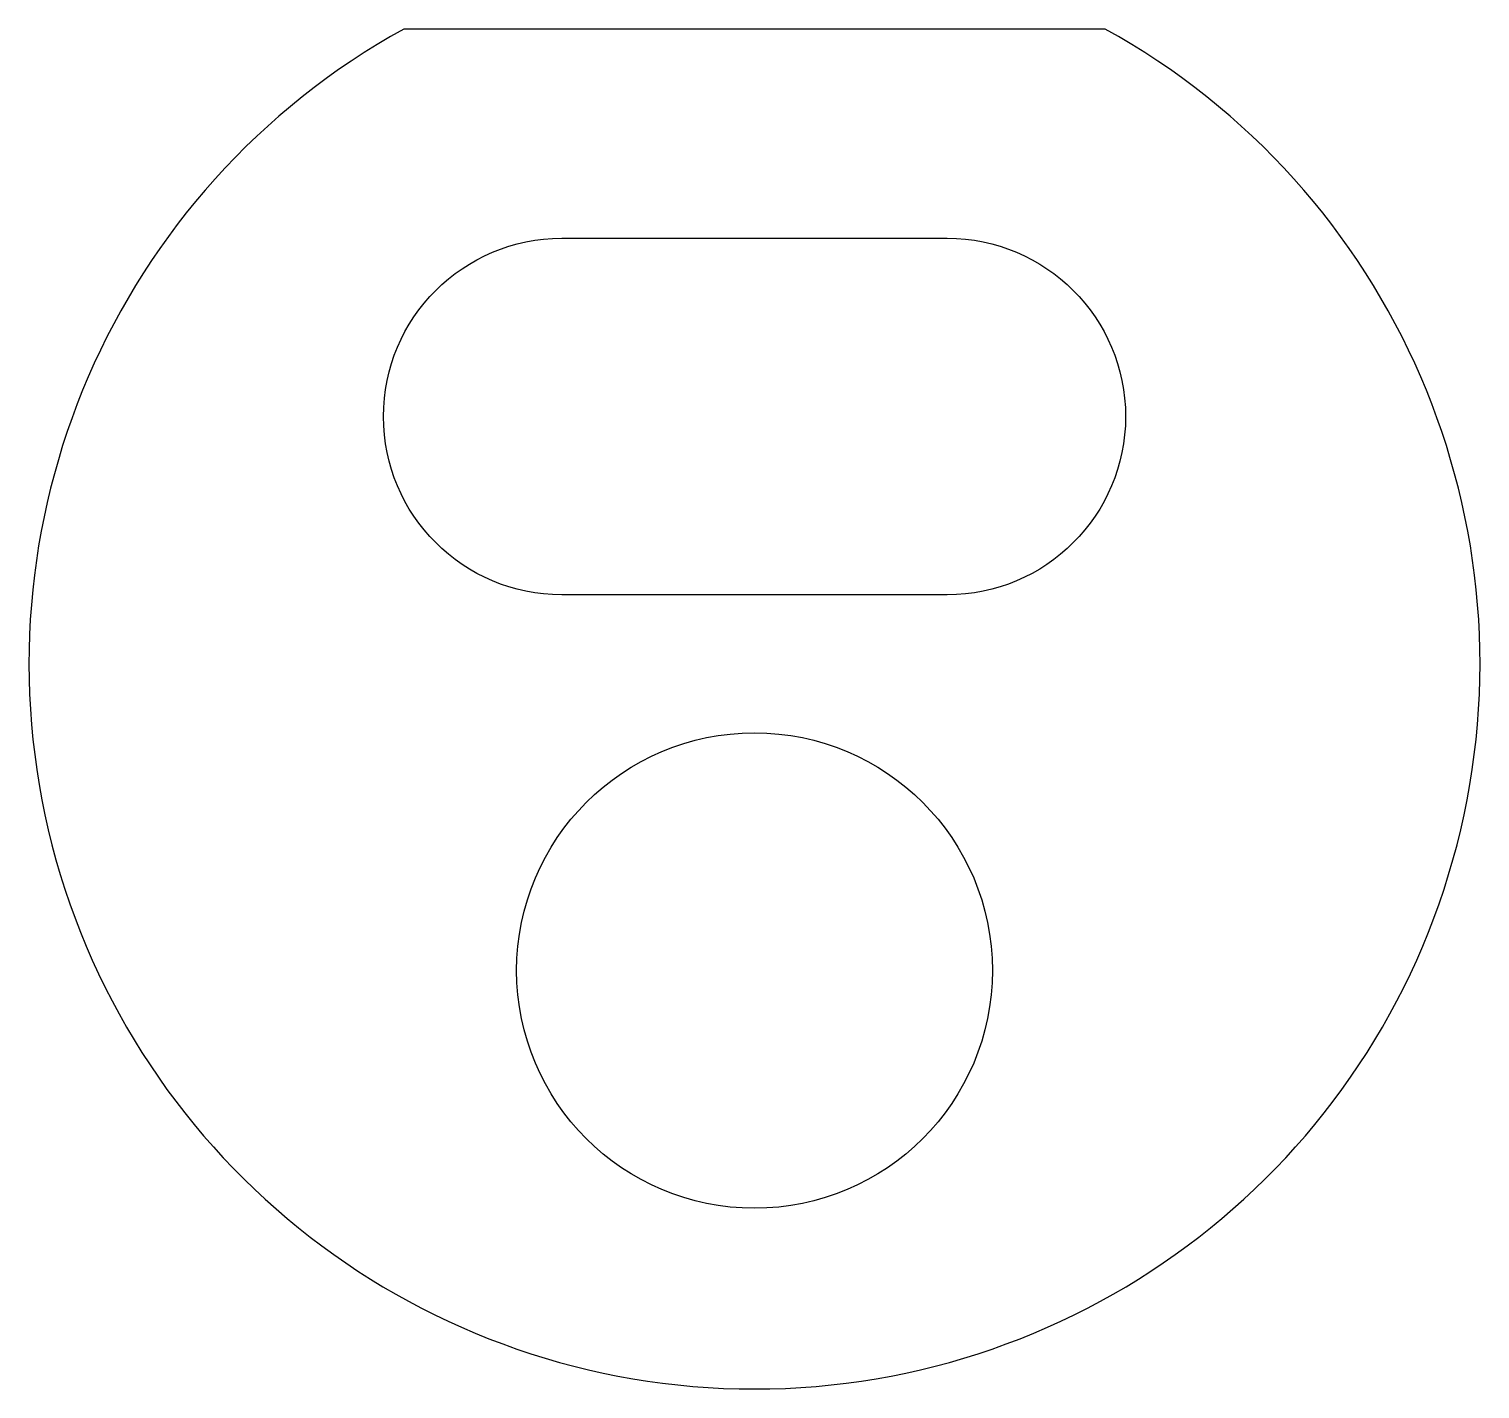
# Model space of a CAD drawing. Extents: x 1161.5 to 1192, y -14.2 to 14.4.
import ezdxf

# ---------------------------------------------------------------- set-up
doc = ezdxf.new("R2010")
doc.units = 0
doc.header["$LTSCALE"] = 15
doc.layers.get('0').update_dxf_attribs({"linetype": 'CONTINUOUS'})

msp = doc.modelspace()

# ---------------------------------------------------------------- linework, layer by layer
at = {"ltscale": 0.05}
for points in [[(1169.356, 14.41, 3.879772), (1184.099, 14.41)], [(1172.678, 2.51, -1), (1172.678, 10.01), (1180.778, 10.01, -1), (1180.778, 2.51)]]:
    msp.add_lwpolyline(points, format="xyb", close=True, dxfattribs=at)
msp.add_circle((1176.728, -5.39), 5, dxfattribs=at)

doc.saveas('drawing.dxf')
